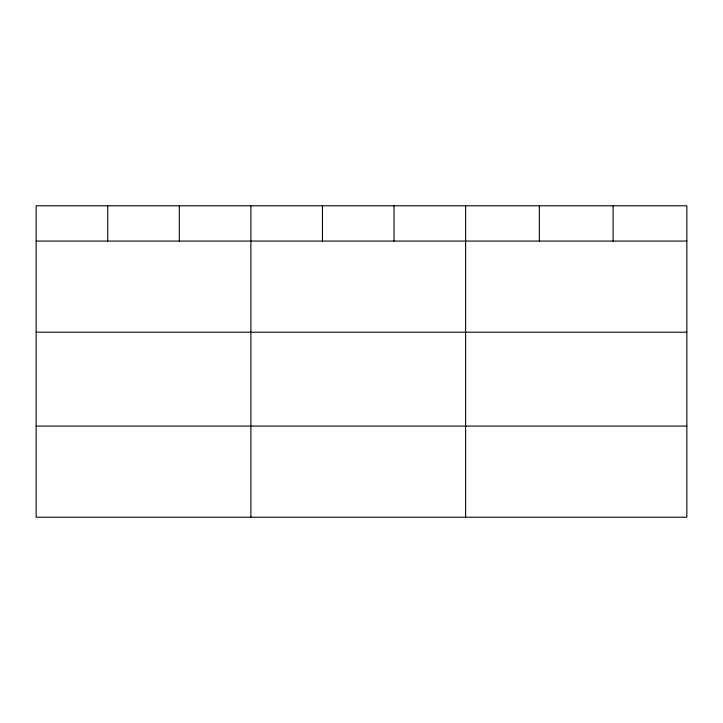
<?xml version="1.0" encoding="UTF-8"?>
<svg xmlns="http://www.w3.org/2000/svg" width="723" height="723" viewBox="0 0 723 723"><rect width="100%" height="100%" fill="white"/><g stroke="black" fill="none" stroke-linecap="round" stroke-linejoin="round"><path stroke-width="1.08" d="M686.85 332.209L686.85 205.775L36.15 205.775L36.15 517.225L686.85 517.225L686.85 332.209L36.15 332.209M36.15 241.075L686.85 241.075M36.15 426.1L686.85 426.1M613.104 205.775L613.104 241.075M539.358 205.775L539.358 241.075M465.612 205.775L465.612 517.225M394.035 205.775L394.035 241.075M322.458 205.775L322.458 241.075M250.881 205.775L250.881 517.225M179.304 205.775L179.304 241.075M107.727 205.775L107.727 241.075"/></g></svg>
